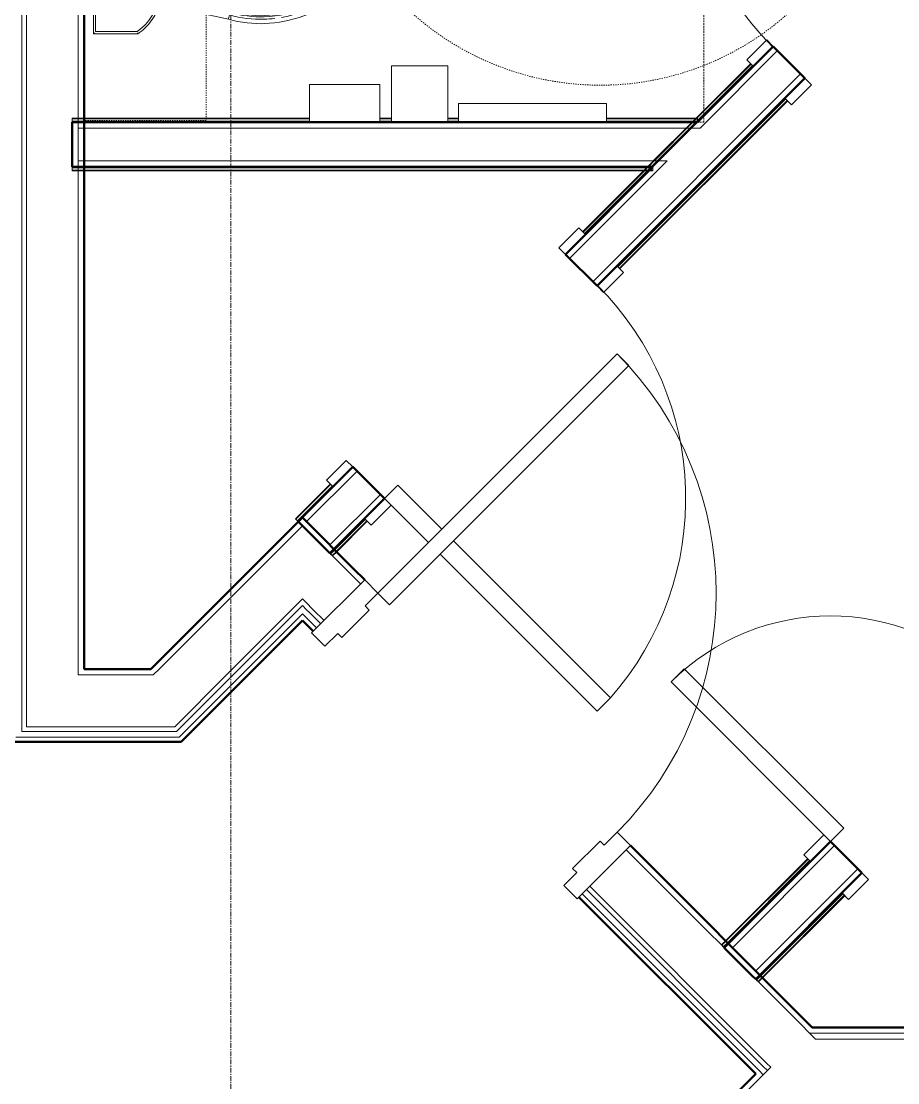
# Model space of a CAD drawing. Header units: inches. Extents: x -4218 to -1830, y 9756 to 12426.
# Drawn here: x -2522.6 to -2429.3, y 11681.3 to 11794.3 of the extents above; entities that cross this region are included whole.
import ezdxf

# ---------------------------------------------------------------- set-up
doc = ezdxf.new("R2010")
doc.units = ezdxf.units.IN
doc.header["$MEASUREMENT"] = 0
for name, pattern in [('Dash', [0.25, 0.125, -0.125]), ('Grid Line 1_2_', [0.875, 0.5, -0.125, 0.125, -0.125]), ('Hidden', [0.28125, 0.1875, -0.09375])]:
    doc.linetypes.add(name, pattern=pattern)
for name, color, linetype, lineweight in [('0-1', 7, 'Continuous', 5), ('0-2', 252, 'Continuous', 9), ('0-3', 7, 'Continuous', 9), ('A-DOOR-1', 7, 'Continuous', 9), ('A-DOOR-2', 50, 'Continuous', 20), ('A-DOOR-FRAM-1', 50, 'Continuous', 20), ('A-GENM-HDLN-1', 7, 'Dash', 9), ('A-WALL-1', 250, 'Continuous', 50), ('A-WALL-2', 10, 'Continuous', 13), ('A-WALL-3', 253, 'Continuous', 9), ('A-WALL-4', 254, 'Continuous', 9), ('A-WALL-5', 252, 'Continuous', 9), ('A-WALL-6', 7, 'Continuous', 9), ('I-WALL-1', 250, 'Continuous', 50), ('I-WALL-2', 254, 'Continuous', 9), ('I-WALL-3', 253, 'Continuous', 9), ('I-WALL-4', 252, 'Continuous', 9), ('P-SANR-FIXT-1', 7, 'Continuous', 9), ('P-SANR-FIXT-4', 7, 'Hidden', 9), ('Q-CASE-3', 7, 'Continuous', 9), ('Q-CASE-6', 7, 'Dash', 9), ('Q-SPCQ-1', 7, 'Continuous', 9), ('Q-SPCQ-3', 252, 'Continuous', 9), ('S-GRID-1', 1, 'Grid Line 1_2_', 9)]:
    doc.layers.add(name, color=color, linetype=linetype, lineweight=lineweight)

# ---------------------------------------------------------------- blocks, each defined once
blk = doc.blocks.new('ADA Clearances - 5ft Circle-3054096-BACKGROUND - 1ST FLOOR')
at = {"layer": 'A-GENM-HDLN-1'}
for start, end in [(32.4245, 0), (0, 22.11)]:
    blk.add_arc((0, 0), 30, start, end, dxfattribs=at)
blk = doc.blocks.new('Basic Wall _ INT - W4BØF - _5_8 GYP - 2X4 WOOD_BATT_ - 5_8 GYP_ - ___-2690288-BACKGROUND - 1ST FLOOR')
at = {"layer": 'A-WALL-3'}
for p, q in [((-2517.2, 11783.99), (-2517.2, 11783.92)), ((-2517.2, 11783.92), (-2517.2, 11783.78)), ((-2515.95, 11783.92), (-2517.2, 11783.92)), ((-2517.2, 11783.78), (-2517.2, 11783.71)), ((-2450.62, 11783.92), (-2450.85, 11783.92)), ((-2450.62, 11783.92), (-2450.62, 11783.99)), ((-2450.62, 11783.8), (-2450.62, 11783.86)), ((-2517.2, 11783.6), (-2517.2, 11783.57)), ((-2517.2, 11783.57), (-2515.95, 11783.57)), ((-2491.95, 11783.57), (-2484.45, 11783.57)), ((-2483.2, 11783.57), (-2477.2, 11783.57)), ((-2476.07, 11783.57), (-2460.32, 11783.57)), ((-2450.62, 11783.57), (-2450.62, 11783.6))]:
    blk.add_line(p, q, dxfattribs=at)
at = {"layer": 'A-WALL-5'}
for p, q in [((-2517.2, 11783.72), (-2517.2, 11783.99)), ((-2515.95, 11783.99), (-2517.2, 11783.99)), ((-2517.2, 11783.7), (-2517.2, 11783.72)), ((-2515.95, 11783.7), (-2517.2, 11783.7)), ((-2517.2, 11783.62), (-2517.2, 11783.7)), ((-2517.2, 11783.57), (-2517.2, 11783.62)), ((-2491.95, 11783.92), (-2515.95, 11783.92)), ((-2483.2, 11783.92), (-2484.45, 11783.92)), ((-2476.07, 11783.92), (-2477.2, 11783.92)), ((-2450.85, 11783.92), (-2460.32, 11783.92)), ((-2450.62, 11783.99), (-2450.79, 11783.99)), ((-2450.62, 11783.99), (-2450.62, 11783.9)), ((-2450.62, 11783.86), (-2450.62, 11783.8)), ((-2450.62, 11783.72), (-2450.62, 11783.7)), ((-2450.62, 11783.7), (-2450.62, 11783.69)), ((-2450.62, 11783.7), (-2450.62, 11783.7)), ((-2450.62, 11783.69), (-2450.62, 11783.66)), ((-2450.62, 11783.66), (-2450.62, 11783.64)), ((-2515.95, 11783.57), (-2491.95, 11783.57)), ((-2484.45, 11783.57), (-2483.2, 11783.57)), ((-2477.2, 11783.57), (-2476.07, 11783.57)), ((-2460.32, 11783.57), (-2450.62, 11783.57))]:
    blk.add_line(p, q, dxfattribs=at)
at = {"layer": 'A-WALL-6'}
for p, q in [((-2491.95, 11783.99), (-2515.95, 11783.99)), ((-2491.95, 11783.7), (-2515.95, 11783.7)), ((-2483.2, 11783.99), (-2484.45, 11783.99)), ((-2483.2, 11783.7), (-2484.45, 11783.7)), ((-2476.07, 11783.99), (-2477.2, 11783.99)), ((-2476.07, 11783.7), (-2477.2, 11783.7)), ((-2450.79, 11783.99), (-2460.32, 11783.99)), ((-2450.62, 11783.7), (-2460.32, 11783.7)), ((-2450.62, 11783.64), (-2450.62, 11783.62)), ((-2450.62, 11783.62), (-2450.62, 11783.57))]:
    blk.add_line(p, q, dxfattribs=at)
blk = doc.blocks.new('Basic Wall _ INT - W4BØF - _5_8 GYP - 2X4 WOOD_BATT_ - 5_8 GYP_ - ___-2690287-BACKGROUND - 1ST FLOOR')
at = {"layer": 'A-WALL-3'}
for p, q in [((-2517.2, 11778.82), (-2517.2, 11778.8)), ((-2517.2, 11778.82), (-2515.95, 11778.82)), ((-2517.2, 11778.68), (-2517.2, 11778.62)), ((-2517.2, 11778.62), (-2517.2, 11778.47)), ((-2517.2, 11778.47), (-2517.2, 11778.41)), ((-2515.95, 11778.47), (-2517.2, 11778.47)), ((-2456.01, 11778.47), (-2456.31, 11778.47)), ((-2455.93, 11778.47), (-2455.98, 11778.47)), ((-2455.72, 11778.47), (-2455.78, 11778.47)), ((-2455.37, 11778.47), (-2455.69, 11778.47)), ((-2455.37, 11778.8), (-2455.37, 11778.82)), ((-2455.37, 11778.62), (-2455.37, 11778.68)), ((-2455.37, 11778.47), (-2455.37, 11778.62)), ((-2455.37, 11778.41), (-2455.37, 11778.47))]:
    blk.add_line(p, q, dxfattribs=at)
at = {"layer": 'A-WALL-5'}
for p, q in [((-2517.2, 11778.78), (-2517.2, 11778.82)), ((-2517.2, 11778.7), (-2517.2, 11778.78)), ((-2517.2, 11778.7), (-2515.95, 11778.7)), ((-2517.2, 11778.41), (-2517.2, 11778.7)), ((-2515.95, 11778.41), (-2517.2, 11778.41)), ((-2515.95, 11778.82), (-2455.37, 11778.82)), ((-2456.31, 11778.47), (-2515.95, 11778.47)), ((-2456.07, 11778.41), (-2456.37, 11778.41)), ((-2455.99, 11778.41), (-2456.04, 11778.41)), ((-2455.78, 11778.41), (-2455.85, 11778.41)), ((-2455.37, 11778.41), (-2455.75, 11778.41)), ((-2455.48, 11778.7), (-2455.37, 11778.7)), ((-2455.37, 11778.82), (-2455.37, 11778.78)), ((-2455.37, 11778.78), (-2455.37, 11778.76)), ((-2455.37, 11778.76), (-2455.37, 11778.7)), ((-2455.37, 11778.7), (-2455.37, 11778.41))]:
    blk.add_line(p, q, dxfattribs=at)
at = {"layer": 'A-WALL-6'}
for p, q in [((-2515.95, 11778.7), (-2455.5, 11778.7)), ((-2456.37, 11778.41), (-2515.95, 11778.41))]:
    blk.add_line(p, q, dxfattribs=at)
blk = doc.blocks.new('Basic Wall _ INT - W4BØF - _5_8 GYP - 2X4 WOOD_BATT_ - 5_8 GYP_ - ___-2690291-BACKGROUND - 1ST FLOOR')
at = {"layer": 'A-WALL-3'}
for p, q in [((-2444.69, 11789.51), (-2442.56, 11791.63)), ((-2450.92, 11783.78), (-2450.97, 11783.72)), ((-2450.82, 11783.87), (-2450.91, 11783.78)), ((-2450.7, 11783.99), (-2450.82, 11783.87)), ((-2451.12, 11783.57), (-2455.22, 11779.47)), ((-2454.75, 11779.45), (-2450.62, 11783.57)), ((-2455.24, 11779.45), (-2455.86, 11778.83)), ((-2455.37, 11778.82), (-2454.77, 11779.42)), ((-2456.16, 11778.53), (-2456.28, 11778.41)), ((-2456.07, 11778.62), (-2456.16, 11778.53)), ((-2456.01, 11778.68), (-2456.07, 11778.62)), ((-2464.69, 11769.51), (-2462.57, 11771.63)), ((-2489.44, 11744.76), (-2487.32, 11746.88)), ((-2493.14, 11741.06), (-2492.69, 11741.5))]:
    blk.add_line(p, q, dxfattribs=at)
at = {"layer": 'A-WALL-5'}
for p, q in [((-2444.93, 11789.76), (-2450.7, 11783.99)), ((-2450.62, 11783.57), (-2444.69, 11789.51)), ((-2451, 11783.78), (-2451.06, 11783.72)), ((-2450.91, 11783.87), (-2451, 11783.78)), ((-2450.79, 11783.99), (-2450.91, 11783.87)), ((-2451.21, 11783.57), (-2455.3, 11779.48)), ((-2450.8, 11783.57), (-2454.91, 11779.46)), ((-2455.33, 11779.45), (-2455.95, 11778.83)), ((-2454.92, 11779.45), (-2455.55, 11778.83)), ((-2456.28, 11778.41), (-2462.82, 11771.88)), ((-2462.57, 11771.63), (-2455.37, 11778.82)), ((-2456.25, 11778.53), (-2456.37, 11778.41)), ((-2456.16, 11778.62), (-2456.25, 11778.53)), ((-2456.1, 11778.68), (-2456.16, 11778.62)), ((-2489.69, 11745.01), (-2493.38, 11741.31)), ((-2492.69, 11741.5), (-2489.44, 11744.76)), ((-2493.43, 11741.35), (-2493.38, 11741.31)), ((-2493.34, 11741.26), (-2493.28, 11741.2)), ((-2493.15, 11741.08), (-2493.14, 11741.06))]:
    blk.add_line(p, q, dxfattribs=at)
at = {"layer": 'A-WALL-6'}
for p, q in [((-2444.77, 11789.6), (-2450.8, 11783.57)), ((-2444.98, 11789.8), (-2450.79, 11783.99)), ((-2456.37, 11778.41), (-2462.86, 11771.92)), ((-2455.55, 11778.83), (-2462.66, 11771.72)), ((-2489.73, 11745.05), (-2493.43, 11741.35)), ((-2489.53, 11744.85), (-2493.22, 11741.15)), ((-2493.22, 11741.15), (-2493.43, 11741.35)), ((-2493.17, 11741.09), (-2493.22, 11741.15)), ((-2493.14, 11741.06), (-2493.17, 11741.09))]:
    blk.add_line(p, q, dxfattribs=at)
blk = doc.blocks.new('Basic Wall _ INT - W4BØF - _5_8 GYP - 2X4 WOOD_BATT_ - 5_8 GYP_ - ___-2690292-BACKGROUND - 1ST FLOOR')
at = {"layer": 'A-WALL-3'}
for p, q in [((-2441.33, 11786.15), (-2439.21, 11788.27)), ((-2461.33, 11766.15), (-2459.21, 11768.27)), ((-2486.08, 11741.4), (-2483.96, 11743.52)), ((-2489.78, 11737.7), (-2489.76, 11737.68)), ((-2489.77, 11737.7), (-2489.33, 11738.14)), ((-2489.63, 11737.55), (-2489.57, 11737.49)), ((-2489.08, 11737.9), (-2489.53, 11737.45)), ((-2489.53, 11737.45), (-2489.48, 11737.41))]:
    blk.add_line(p, q, dxfattribs=at)
at = {"layer": 'A-WALL-5'}
for p, q in [((-2459.21, 11768.27), (-2441.33, 11786.15)), ((-2441.08, 11785.9), (-2458.96, 11768.02)), ((-2489.33, 11738.14), (-2486.08, 11741.4)), ((-2485.83, 11741.15), (-2489.07, 11737.91)), ((-2489.75, 11737.67), (-2489.78, 11737.7)), ((-2489.7, 11737.62), (-2489.75, 11737.67)), ((-2489.69, 11737.61), (-2489.7, 11737.62)), ((-2489.69, 11737.61), (-2489.24, 11738.06)), ((-2489.48, 11737.41), (-2489.69, 11737.61)), ((-2489.69, 11737.61), (-2489.69, 11737.61)), ((-2489.04, 11737.85), (-2489.48, 11737.41))]:
    blk.add_line(p, q, dxfattribs=at)
at = {"layer": 'A-WALL-6'}
for p, q in [((-2459.12, 11768.18), (-2441.24, 11786.06)), ((-2441.03, 11785.86), (-2458.92, 11767.98)), ((-2489.24, 11738.06), (-2485.99, 11741.31)), ((-2485.79, 11741.11), (-2489.04, 11737.85))]:
    blk.add_line(p, q, dxfattribs=at)
blk = doc.blocks.new('SWING - SINGLE - FLUSH - 2-10 x 6-8 - PRIVACY-3199407-BACKGROUND - 1ST FLOOR')
at = {"layer": 'A-DOOR-1'}
blk.add_arc((17, 2.37), 34.07, 93.3657, 180, dxfattribs=at)
at = {"layer": 'A-DOOR-2'}
for p, q in [((15, 2.37), (15, 36.38)), ((17, 36.38), (15, 36.38)), ((17, 2.37), (17, 36.38)), ((17, 2.37), (15, 2.37))]:
    blk.add_line(p, q, dxfattribs=at)
at = {"layer": 'A-DOOR-FRAM-1'}
for p, q in [((-17, 3.37), (-20, 3.37)), ((-20, 3.37), (-20, 2.37)), ((-20, 2.37), (-17, 2.37)), ((-17, 2.37), (-17, 3.37)), ((20, 3.37), (17, 3.37)), ((17, 3.37), (17, 2.37)), ((17, 2.37), (20, 2.37)), ((20, 2.37), (20, 3.37)), ((-17, -2.38), (-20, -2.38)), ((-20, -2.38), (-20, -3.38)), ((-20, -3.38), (-17, -3.38)), ((-17, -3.38), (-17, -2.38)), ((20, -2.38), (17, -2.38)), ((17, -2.38), (17, -3.38)), ((17, -3.38), (20, -3.38)), ((20, -3.38), (20, -2.38))]:
    blk.add_line(p, q, dxfattribs=at)
blk = doc.blocks.new('Plbg-Toilet Wall Mount FV-UH - _ALL_ADA-2269743-BACKGROUND - 1ST FLOOR')
at = {"layer": 'P-SANR-FIXT-1'}
for p, q in [((8.59, -1), (-8.59, -1)), ((-8.59, -1), (-8.59, -5.72)), ((8.59, -1), (-8.59, -1)), ((-8.59, -1), (-8.59, -5.72)), ((8.59, -5.72), (8.59, -1)), ((8.59, -5.72), (8.59, -1)), ((8.36, -1.24), (-8.36, -1.24)), ((-8.36, -1.24), (-8.36, -5.65)), ((-8.36, -1.24), (-8.36, -5.65)), ((8.36, -1.24), (-8.36, -1.24)), ((8.36, -5.65), (8.36, -1.24)), ((8.36, -5.65), (8.36, -1.24)), ((7.6, -6.98), (6.97, -7.32)), ((7.6, -6.98), (7.55, -6.88)), ((-5.48, -8.07), (-7.04, -15.38)), ((-6.58, -15.49), (-5.03, -8.23)), ((-6.33, -15.56), (-4.78, -8.3)), ((-4.68, -8.35), (-6.21, -15.58)), ((-4.68, -8.35), (-6.21, -15.58)), ((6.21, -15.58), (4.68, -8.35)), ((4.68, -8.35), (6.21, -15.58)), ((6.33, -15.56), (4.79, -8.31)), ((5.03, -8.22), (6.58, -15.49)), ((7.04, -15.38), (5.48, -8.07)), ((5.81, -7.93), (5.57, -8.06)), ((0, -19.06), (-0.31, -19.06)), ((0.31, -19.06), (0, -19.06))]:
    blk.add_line(p, q, dxfattribs=at)
at = {"layer": 'P-SANR-FIXT-1', "flags": 128}
for points in [[(-8.59, -5.72), (-8.45, -5.92), (-8.3, -6.11), (-8.15, -6.3), (-7.98, -6.48), (-7.81, -6.65), (-7.63, -6.82), (-7.45, -6.98), (-7.26, -7.13), (-7.06, -7.27), (-6.86, -7.41), (-6.65, -7.53), (-6.44, -7.65), (-6.23, -7.76), (-6.2, -7.78)], [(6.2, -7.78), (6.42, -7.67), (6.63, -7.55), (6.84, -7.42), (7.04, -7.29), (7.24, -7.15), (7.43, -7), (7.61, -6.84), (7.79, -6.67), (7.96, -6.5), (8.13, -6.32), (8.28, -6.14), (8.43, -5.95), (8.58, -5.75), (8.59, -5.72)], [(-6.2, -7.78), (-5.84, -7.94), (-5.48, -8.09), (-5.11, -8.22), (-4.74, -8.34), (-4.36, -8.44), (-3.98, -8.53), (-3.59, -8.6), (-3.21, -8.66), (-3.07, -8.67)], [(3.07, -8.67), (3.46, -8.62), (3.85, -8.55), (4.23, -8.47), (4.61, -8.37), (4.99, -8.26), (5.36, -8.13), (5.72, -7.99), (6.08, -7.83), (6.2, -7.78)], [(-3.07, -8.67), (-1.98, -8.77), (-0.89, -8.83), (0.2, -8.85), (1.3, -8.82), (2.39, -8.74), (3.07, -8.67)], [(-7.04, -15.38), (-7.16, -15.87), (-7.27, -16.37), (-7.36, -16.87), (-7.43, -17.38), (-7.47, -17.88), (-7.5, -18.39), (-7.51, -18.9), (-7.5, -19.22)], [(7.5, -19.22), (7.51, -18.71), (7.49, -18.2), (7.46, -17.69), (7.4, -17.19), (7.33, -16.68), (7.23, -16.18), (7.12, -15.69), (7.04, -15.38)], [(-7.5, -19.22), (-7.47, -19.75), (-7.42, -20.28), (-7.35, -20.81), (-7.26, -21.34), (-7.15, -21.86), (-7.01, -22.38), (-6.86, -22.89), (-6.69, -23.4), (-6.49, -23.9), (-6.46, -23.97)], [(6.46, -23.97), (6.66, -23.47), (6.84, -22.97), (6.99, -22.46), (7.13, -21.94), (7.25, -21.42), (7.34, -20.89), (7.41, -20.36), (7.47, -19.83), (7.5, -19.29), (7.5, -19.22)], [(-6.46, -23.97), (-6.34, -24.32), (-6.21, -24.68), (-6.07, -25.02), (-5.91, -25.36), (-5.74, -25.7), (-5.55, -26.02), (-5.35, -26.34), (-5.14, -26.65), (-4.92, -26.95), (-4.68, -27.25), (-4.44, -27.53), (-4.18, -27.8), (-3.91, -28.07), (-3.63, -28.32), (-3.39, -28.52)], [(3.39, -28.52), (3.68, -28.27), (3.96, -28.02), (4.22, -27.76), (4.48, -27.48), (4.73, -27.2), (4.96, -26.9), (5.18, -26.6), (5.39, -26.29), (5.58, -25.97), (5.77, -25.64), (5.94, -25.3), (6.09, -24.96), (6.24, -24.61), (6.37, -24.26), (6.46, -23.97)], [(-3.39, -28.52), (-3.22, -28.65), (-3.05, -28.77), (-2.87, -28.89), (-2.68, -29), (-2.49, -29.11), (-2.3, -29.2), (-2.1, -29.29), (-1.9, -29.37), (-1.7, -29.44), (-1.49, -29.51), (-1.29, -29.56), (-1.08, -29.61), (-0.86, -29.65), (-0.65, -29.68), (-0.44, -29.7), (-0.22, -29.71), (-0.01, -29.72), (0.21, -29.71), (0.43, -29.7), (0.64, -29.68), (0.85, -29.65), (1.07, -29.61), (1.28, -29.57), (1.48, -29.51), (1.69, -29.45), (1.89, -29.37), (2.09, -29.29), (2.29, -29.21), (2.48, -29.11), (2.67, -29.01), (2.86, -28.9), (3.04, -28.78), (3.22, -28.65), (3.39, -28.52), (3.39, -28.52)]]:
    blk.add_lwpolyline(points, dxfattribs=at)
at = {"layer": 'P-SANR-FIXT-1'}
for centre, radius, start, end in [((-3.58, -2.29), 6.08, 214.3684, 216.4297), ((-3.58, -2.29), 5.84, 215.076, 244.4469), ((-3.58, -2.29), 5.84, 215.076, 244.4469), ((3.58, -2.29), 5.84, 295.5531, 324.924), ((3.58, -2.29), 5.84, 295.5531, 324.924), ((3.58, -2.29), 6.08, 323.1559, 325.6316), ((-3.58, -2.29), 6.08, 242.0027, 244.4469), ((-1.97, 1.06), 9.79, 244.4469, 246.488), ((-1.97, 1.06), 9.56, 244.4469, 263.5531), ((-1.97, 1.06), 9.56, 244.4469, 263.5531), ((1.97, 1.06), 9.56, 276.4469, 295.5531), ((1.97, 1.06), 9.56, 276.4469, 295.5531), ((1.97, 1.06), 9.79, 293.512, 295.5531), ((3.58, -2.29), 6.08, 295.5531, 297.9973), ((3.58, -2.29), 6.08, 309.2075, 311.7753), ((-1.97, 1.06), 9.79, 252.607, 256.4889), ((-1.97, 1.06), 9.79, 261.512, 263.5531), ((0, 18.53), 27.38, 263.5531, 264.6307), ((0, 18.53), 27.14, 263.5531, 276.4469), ((0, 18.53), 27.14, 263.5531, 276.4469), ((0, 18.53), 27.38, 269.5962, 270.4165), ((0, 18.53), 27.38, 275.6302, 276.4469), ((1.97, 1.06), 9.79, 276.4469, 278.488), ((1.97, 1.06), 9.79, 284.607, 288.4889), ((-2.68, -10.95), 0.25, 90, 180), ((-2.68, -10.95), 0.25, 180, 270), ((-2.68, -10.95), 0.25, 0, 90), ((-2.68, -10.95), 0.25, 270, 0), ((2.68, -10.95), 0.25, 90, 180), ((2.68, -10.95), 0.25, 180, 270), ((2.68, -10.95), 0.25, 0, 90), ((2.68, -10.95), 0.25, 270, 360), ((-1.05, -14.85), 0.422, 90, 180), ((0, -19.08), 4.77, 77.2614, 102.7386), ((1.05, -14.85), 0.422, 0, 90), ((5.21, -18.81), 12.25, 164.3129, 181.8562), ((5.21, -18.81), 11.99, 164.2737, 181.8562), ((5.21, -18.81), 11.87, 164.2552, 181.8562), ((5.21, -18.81), 11.87, 164.2552, 181.8562), ((8.31, -13.82), 9.84, 186, 198), ((-8.31, -13.82), 9.84, 342, 354), ((-5.21, -18.81), 11.87, 358.1438, 15.7448), ((-5.21, -18.81), 11.87, 358.1438, 15.7448), ((-5.21, -18.81), 11.99, 358.1438, 15.7263), ((-5.21, -18.81), 12.25, 358.1438, 15.6871), ((-6.37, -18.59), 5.59, 0, 18), ((6.37, -18.59), 5.59, 162, 180), ((5.86, -18.78), 12.9, 181.8562, 186.7975), ((5.86, -18.78), 12.64, 181.8562, 202.9795), ((5.86, -18.78), 12.52, 181.8562, 203.0089), ((5.86, -18.78), 12.52, 181.8562, 203.0089), ((-0.31, -18.59), 0.466, 180, 270), ((0.31, -18.59), 0.466, 270, 360), ((-5.86, -18.78), 12.52, 336.9911, 358.1438), ((-5.86, -18.78), 12.52, 336.9911, 358.1438), ((-5.86, -18.78), 12.64, 337.0205, 358.1438), ((-5.86, -18.78), 12.9, 355.2339, 358.1438), ((5.86, -18.78), 12.9, 190.0137, 202.9179), ((-5.86, -18.78), 12.9, 347.6129, 350.1098), ((2.52, -21.22), 8.66, 196.7656, 230.983), ((2.52, -21.22), 8.54, 196.7225, 230.983), ((2.52, -21.22), 8.54, 196.7225, 230.983), ((-2.52, -21.22), 8.54, 309.017, 343.2775), ((-2.52, -21.22), 8.54, 309.017, 343.2775), ((-2.52, -21.22), 8.66, 309.017, 343.2344), ((-5.86, -18.78), 12.9, 337.0821, 341.7614), ((2.52, -21.22), 8.91, 204.1079, 214.1446), ((-2.52, -21.22), 8.91, 325.8554, 331.7689), ((-2.52, -21.22), 8.91, 331.9324, 335.8921), ((2.52, -21.22), 8.91, 219.607, 223.6406), ((-2.52, -21.22), 8.91, 316.3594, 320.393), ((0, -24.33), 4.92, 230.983, 239.1697), ((0, -24.33), 4.66, 230.983, 309.017), ((0.02, -24.31), 4.57, 230.983, 269.8068), ((0, -24.33), 4.54, 230.983, 309.017), ((-0.02, -24.31), 4.57, 270.1932, 309.017), ((0, -24.33), 4.92, 300.8303, 309.017), ((0, -24.33), 4.92, 254.3932, 285.6068)]:
    blk.add_arc(centre, radius, start, end, dxfattribs=at)
for points, knots in [([(-8.59, -1), (-8.59, -1), (-8.59, -1), (-8.58, -1.01), (-8.58, -1.02), (-8.57, -1.02), (-8.56, -1.03), (-8.56, -1.04), (-8.55, -1.05), (-8.54, -1.06), (-8.53, -1.07), (-8.52, -1.08), (-8.5, -1.09), (-8.48, -1.11), (-8.47, -1.12)], [0, 0, 0, 0, 0.166667, 0.25, 0.333333, 0.416667, 0.458333, 0.5, 0.583333, 0.666667, 0.708333, 0.75, 0.833333, 1, 1, 1, 1]), ([(8.47, -1.12), (8.48, -1.11), (8.5, -1.09), (8.52, -1.07), (8.53, -1.06), (8.54, -1.05), (8.55, -1.05), (8.56, -1.04), (8.56, -1.03), (8.57, -1.02), (8.58, -1.02), (8.58, -1.01), (8.59, -1), (8.59, -1), (8.59, -1)], [-1, -1, -1, -1, -0.833333, -0.75, -0.666667, -0.625, -0.583333, -0.5, -0.458333, -0.416667, -0.333333, -0.25, -0.166667, 0, 0, 0, 0]), ([(-8.59, -5.72), (-8.59, -5.72), (-8.59, -5.72), (-8.57, -5.72), (-8.55, -5.71), (-8.53, -5.71), (-8.52, -5.7), (-8.5, -5.7), (-8.49, -5.69), (-8.47, -5.69)], [0, 0, 0, 0, 0.285714, 0.428571, 0.571429, 0.678571, 0.732143, 0.785714, 1, 1, 1, 1]), ([(8.59, -5.72), (8.59, -5.72), (8.59, -5.72), (8.57, -5.72), (8.55, -5.71), (8.52, -5.7), (8.5, -5.7), (8.48, -5.69), (8.47, -5.69)], [-1, -1, -1, -1, -0.857143, -0.571429, -0.428571, -0.285714, -0.142857, 0, 0, 0, 0]), ([(-1.83, -14.09), (-1.83, -14.09), (-1.53, -13.85), (-0.91, -13.51), (-0.3, -13.4), (0, -13.4)], [2.6572613, 2.6572613, 2.6572613, 2.6572613, 2.6582707, 2.8999317, 3.1415927, 3.1415927, 3.1415927, 3.1415927]), ([(0, -13.4), (0.3, -13.4), (0.91, -13.51), (1.65, -13.92), (2.07, -14.28), (2.19, -14.4)], [3.1415927, 3.1415927, 3.1415927, 3.1415927, 3.3832536, 3.6249146, 3.7232935, 3.7232935, 3.7232935, 3.7232935]), ([(0, -26.96), (-0.3, -26.96), (-0.91, -26.85), (-1.83, -26.34), (-2.71, -25.45), (-3.45, -24.22), (-3.98, -22.72), (-4.26, -21.05), (-4.26, -19.32), (-3.98, -17.64), (-3.45, -16.14), (-2.83, -15.12), (-2.42, -14.63), (-2.28, -14.49)], [0, 0, 0, 0, 0.241661, 0.483322, 0.724983, 0.966644, 1.208305, 1.449966, 1.691627, 1.933288, 2.174949, 2.41661, 2.534868, 2.534868, 2.534868, 2.534868]), ([(-2.24, -14.46), (-2.4, -14.61), (-2.83, -15.1), (-3.26, -15.82), (-3.51, -16.39), (-3.55, -16.5)], [-2.5439017, -2.5439017, -2.5439017, -2.5439017, -2.4166097, -2.1749488, -2.1212008, -2.1212008, -2.1212008, -2.1212008]), ([(2.28, -14.49), (2.42, -14.63), (2.83, -15.12), (3.45, -16.14), (3.98, -17.64), (4.26, -19.32), (4.26, -21.05), (3.98, -22.72), (3.45, -24.22), (2.71, -25.45), (1.83, -26.34), (0.91, -26.85), (0.3, -26.96), (0, -26.96)], [3.748317, 3.748317, 3.748317, 3.748317, 3.866576, 4.108237, 4.349898, 4.591558, 4.833219, 5.07488, 5.316541, 5.558202, 5.799863, 6.041524, 6.283185, 6.283185, 6.283185, 6.283185]), ([(3.55, -16.5), (3.51, -16.39), (3.26, -15.82), (2.83, -15.1), (2.4, -14.62), (2.24, -14.47)], [-4.1619845, -4.1619845, -4.1619845, -4.1619845, -4.1082365, -3.8665756, -3.7392836, -3.7392836, -3.7392836, -3.7392836]), ([(-6.58, -15.49), (-6.57, -15.5), (-6.54, -15.5), (-6.49, -15.52), (-6.44, -15.53), (-6.39, -15.54), (-6.35, -15.55), (-6.33, -15.56)], [0, 0, 0, 0, 0.333333, 0.5, 0.666667, 0.833333, 1, 1, 1, 1]), ([(6.58, -15.49), (6.57, -15.5), (6.54, -15.5), (6.49, -15.52), (6.44, -15.53), (6.39, -15.54), (6.35, -15.55), (6.33, -15.56)], [-1, -1, -1, -1, -0.666667, -0.5, -0.333333, -0.166667, 0, 0, 0, 0]), ([(-3.71, -16.92), (-3.8, -17.16), (-3.91, -17.53), (-4, -17.92), (-4.03, -18.05)], [-2.0511799, -2.0511799, -2.0511799, -2.0511799, -1.9332878, -1.8767298, -1.8767298, -1.8767298, -1.8767298]), ([(4.03, -18.05), (4, -17.92), (3.91, -17.53), (3.8, -17.16), (3.71, -16.92)], [-4.4064555, -4.4064555, -4.4064555, -4.4064555, -4.3498975, -4.2320054, -4.2320054, -4.2320054, -4.2320054]), ([(-4.12, -18.53), (-4.16, -18.79), (-4.26, -19.62), (-4.26, -20.74), (-4.16, -21.57), (-4.12, -21.84)], [-1.8063853, -1.8063853, -1.8063853, -1.8063853, -1.6916268, -1.4499658, -1.3352074, -1.3352074, -1.3352074, -1.3352074]), ([(4.12, -21.84), (4.16, -21.57), (4.26, -20.74), (4.26, -19.62), (4.16, -18.79), (4.12, -18.53)], [-4.9479779, -4.9479779, -4.9479779, -4.9479779, -4.8332195, -4.5915585, -4.4768, -4.4768, -4.4768, -4.4768]), ([(-4.03, -22.32), (-4, -22.44), (-3.91, -22.83), (-3.8, -23.2), (-3.71, -23.44)], [-1.2648629, -1.2648629, -1.2648629, -1.2648629, -1.2083049, -1.0904127, -1.0904127, -1.0904127, -1.0904127]), ([(3.71, -23.44), (3.8, -23.2), (3.91, -22.83), (4, -22.44), (4.03, -22.32)], [-5.1927726, -5.1927726, -5.1927726, -5.1927726, -5.0748804, -5.0183224, -5.0183224, -5.0183224, -5.0183224]), ([(-6.01, -23.81), (-6.01, -23.8), (-5.98, -23.79), (-5.9, -23.77), (-5.83, -23.74), (-5.79, -23.73), (-5.77, -23.72)], [-1, -1, -1, -1, -0.666667, -0.333333, -0.166667, 0, 0, 0, 0]), ([(6.01, -23.81), (6.01, -23.8), (5.98, -23.79), (5.9, -23.77), (5.83, -23.74), (5.79, -23.73), (5.77, -23.72)], [-1, -1, -1, -1, -0.666667, -0.333333, -0.166667, 0, 0, 0, 0]), ([(-3.55, -23.87), (-3.51, -23.97), (-3.26, -24.54), (-2.78, -25.35), (-2.28, -25.87), (-2.07, -26.07)], [-1.0203919, -1.0203919, -1.0203919, -1.0203919, -0.9666439, -0.7249829, -0.5489933, -0.5489933, -0.5489933, -0.5489933]), ([(2.88, -25.12), (3.08, -24.84), (3.31, -24.42), (3.51, -23.97), (3.55, -23.87)], [-5.4977871, -5.4977871, -5.4977871, -5.4977871, -5.3165414, -5.2627935, -5.2627935, -5.2627935, -5.2627935]), ([(2.07, -26.07), (2.28, -25.88), (2.56, -25.58), (2.82, -25.22), (2.88, -25.12)], [-5.734192, -5.734192, -5.734192, -5.734192, -5.5582024, -5.4979991, -5.4979991, -5.4979991, -5.4979991])]:
    blk.add_open_spline(points, degree=3, knots=knots, dxfattribs=at)
for points in [[(-2.51, -10.75), (-2.65, -10.83), (-2.79, -10.9), (-2.92, -10.99)], [(-2.91, -10.83), (-2.82, -10.78), (-2.73, -10.72), (-2.63, -10.67)], [(2.92, -10.99), (2.79, -10.9), (2.65, -10.82), (2.51, -10.74)], [(2.89, -10.82), (2.8, -10.77), (2.72, -10.72), (2.63, -10.67)], [(0, -13.4), (-0.29, -13.4), (-0.59, -13.45), (-0.89, -13.56)], [(0.89, -13.56), (0.59, -13.45), (0.29, -13.4), (0, -13.4)], [(-1.15, -13.67), (-1.37, -13.77), (-1.59, -13.9), (-1.81, -14.07)], [(1.81, -14.07), (1.59, -13.9), (1.37, -13.75), (1.15, -13.65)], [(2.2, -14.41), (2.15, -14.37), (2.11, -14.33), (2.07, -14.29)], [(-7.04, -15.38), (-7.04, -15.38), (-7.04, -15.38), (-7.03, -15.38)], [(-7.03, -15.38), (-6.99, -15.39), (-6.87, -15.42), (-6.68, -15.47), (-6.58, -15.49)], [(7.03, -15.38), (6.99, -15.39), (6.87, -15.42), (6.68, -15.47), (6.58, -15.49)], [(7.04, -15.38), (7.04, -15.38), (7.04, -15.38), (7.03, -15.38)], [(-6.46, -23.97), (-6.42, -23.95), (-6.3, -23.91), (-6.12, -23.84), (-6.01, -23.81)], [(-6.46, -23.97), (-6.46, -23.97), (-6.46, -23.97), (-6.46, -23.97)], [(6.46, -23.97), (6.42, -23.95), (6.3, -23.91), (6.12, -23.84), (6.01, -23.81)], [(6.46, -23.97), (6.46, -23.97), (6.46, -23.97), (6.46, -23.97)], [(-1.81, -26.29), (-1.59, -26.46), (-1.37, -26.61), (-1.15, -26.71)], [(-0.89, -26.8), (-0.59, -26.91), (-0.29, -26.96), (0, -26.96)], [(0, -26.96), (0.29, -26.96), (0.59, -26.91), (0.89, -26.8)], [(1.15, -26.7), (1.37, -26.59), (1.59, -26.46), (1.81, -26.29)]]:
    blk.add_open_spline(points, degree=3, dxfattribs=at)
at = {"layer": 'P-SANR-FIXT-4'}
for p, q in [((-0.02, 0), (-18, 0)), ((-18, 0), (-18, -66)), ((21.17, 0), (-0.02, 0)), ((42, -66), (42, -1)), ((-18, -66), (42, -66))]:
    blk.add_line(p, q, dxfattribs=at)
blk = doc.blocks.new('Seqm-Toilet Paper Disp-UH-3D - Seqm-Toilet Paper Disp-UH-3D-2269744-BACKGROUND - 1ST FLOOR')
at = {"layer": 'Q-SPCQ-1'}
for p, q in [((3, 6), (-3, 6)), ((-3, 6), (-3, 0)), ((3, 0), (3, 6))]:
    blk.add_line(p, q, dxfattribs=at)
at = {"layer": 'Q-SPCQ-3'}
blk.add_line((-3, 0), (3, 0), dxfattribs=at)
blk = doc.blocks.new('Seqm-Sanitary Napkin Disp-UH-3D - Seqm-Sanitary Napkin Disp-UH-3D-2269745-BACKGROUND - 1ST FLOOR')
at = {"layer": 'Q-SPCQ-1'}
for p, q in [((3.75, 4), (-3.75, 4)), ((-3.75, 4), (-3.75, 0)), ((3.75, 0), (3.75, 4))]:
    blk.add_line(p, q, dxfattribs=at)
at = {"layer": 'Q-SPCQ-3'}
blk.add_line((-3.75, 0), (3.75, 0), dxfattribs=at)
blk = doc.blocks.new('Seqm-Seat Cover Disp-UH-3D - Seqm-Seat Cover Disp-UH-3D-2269746-BACKGROUND - 1ST FLOOR')
at = {"layer": 'Q-SPCQ-1'}
for p, q in [((7.875, 2), (-7.875, 2)), ((-7.875, 2), (-7.875, 0)), ((7.875, 0), (7.875, 2))]:
    blk.add_line(p, q, dxfattribs=at)
at = {"layer": 'Q-SPCQ-3'}
blk.add_line((-7.875, 0), (7.875, 0), dxfattribs=at)
blk = doc.blocks.new('SWING - SINGLE - FLUSH - 2-8 x 6-8 - PASSAGE-V15-BACKGROUND - 1ST FLOOR')
at = {"layer": 'A-DOOR-1'}
blk.add_arc((16, 2.37), 32.07, 93.5759, 180, dxfattribs=at)
at = {"layer": 'A-DOOR-2'}
for p, q in [((14, 10.75), (14, 34.38)), ((16, 34.38), (14, 34.38)), ((16, 10.75), (16, 34.38)), ((14, 2.37), (14, 9)), ((16, 2.37), (16, 9)), ((16, 2.37), (14, 2.37))]:
    blk.add_line(p, q, dxfattribs=at)
at = {"layer": 'A-DOOR-FRAM-1'}
for p, q in [((-16, 3.37), (-19, 3.37)), ((-19, 3.37), (-19, 2.37)), ((-19, 2.37), (-16, 2.37)), ((-16, 2.37), (-16, 3.37)), ((19, 3.37), (16, 3.37)), ((16, 3.37), (16, 2.37)), ((16, 2.37), (19, 2.37)), ((19, 2.37), (19, 3.37)), ((-16, -2.38), (-19, -2.38)), ((-19, -2.38), (-19, -3.38)), ((-19, -3.38), (-16, -3.38)), ((-16, -3.38), (-16, -2.38)), ((19, -2.38), (16, -2.38)), ((16, -2.38), (16, -3.38)), ((16, -3.38), (19, -3.38)), ((19, -3.38), (19, -2.38))]:
    blk.add_line(p, q, dxfattribs=at)
blk = doc.blocks.new('Basic Wall _ INT - W4BØF - _5_8 GYP - 2X4 WOOD_BATT_ - 5_8 GYP_ - ___-2690296-BACKGROUND - 1ST FLOOR')
at = {"layer": 'A-WALL-3'}
for p, q in [((-2389.24, 11747.46), (-2389.19, 11747.42)), ((-2389.24, 11747.05), (-2389.32, 11746.97)), ((-2389.18, 11747.12), (-2389.24, 11747.05)), ((-2389.19, 11747.42), (-2388.99, 11747.22)), ((-2399.18, 11737.61), (-2397.06, 11739.73)), ((-2435.24, 11701.55), (-2433.12, 11703.67)), ((-2444.43, 11692.36), (-2443.99, 11692.8)), ((-2444.4, 11692.33), (-2444.43, 11692.36)), ((-2444.34, 11692.27), (-2444.4, 11692.33)), ((-2444.14, 11692.07), (-2444.34, 11692.27)), ((-2443.74, 11692.55), (-2444.18, 11692.11))]:
    blk.add_line(p, q, dxfattribs=at)
at = {"layer": 'A-WALL-4'}
for p, q in [((-2389.26, 11747.49), (-2389.28, 11747.51)), ((-2389.08, 11747.3), (-2389.14, 11747.36)), ((-2388.99, 11747.22), (-2389.03, 11747.26)), ((-2444.43, 11692.36), (-2444.41, 11692.34)), ((-2444.29, 11692.21), (-2444.23, 11692.15)), ((-2444.18, 11692.11), (-2444.14, 11692.07))]:
    blk.add_line(p, q, dxfattribs=at)
at = {"layer": 'A-WALL-5'}
for p, q in [((-2397.06, 11739.73), (-2389.28, 11747.51)), ((-2389.28, 11747.51), (-2389.25, 11747.48)), ((-2389.25, 11747.48), (-2389.24, 11747.46)), ((-2389.32, 11746.97), (-2396.81, 11739.48)), ((-2389.2, 11747.01), (-2389.28, 11746.92)), ((-2389.13, 11747.07), (-2389.2, 11747.01)), ((-2443.99, 11692.8), (-2435.24, 11701.55)), ((-2435, 11701.3), (-2443.74, 11692.55)), ((-2444.34, 11692.27), (-2443.9, 11692.71)), ((-2443.7, 11692.51), (-2444.14, 11692.07))]:
    blk.add_line(p, q, dxfattribs=at)
at = {"layer": 'A-WALL-6'}
for p, q in [((-2396.97, 11739.64), (-2389.19, 11747.42)), ((-2389.28, 11746.92), (-2396.77, 11739.44)), ((-2443.9, 11692.71), (-2435.16, 11701.46)), ((-2434.95, 11701.25), (-2443.7, 11692.51))]:
    blk.add_line(p, q, dxfattribs=at)
blk = doc.blocks.new('Basic Wall _ INT - W4BØF - _5_8 GYP - 2X4 WOOD_BATT_ - 5_8 GYP_ - ___-2690295-BACKGROUND - 1ST FLOOR')
at = {"layer": 'A-WALL-3'}
for p, q in [((-2392.93, 11751.16), (-2392.73, 11750.96)), ((-2392.73, 11750.96), (-2392.69, 11750.91)), ((-2402.54, 11740.97), (-2400.42, 11743.09)), ((-2438.6, 11704.91), (-2436.48, 11707.03)), ((-2447.88, 11695.81), (-2448.08, 11696.01)), ((-2447.6, 11696.41), (-2448.04, 11695.97)), ((-2447.82, 11695.75), (-2447.88, 11695.81)), ((-2447.79, 11695.72), (-2447.82, 11695.75)), ((-2447.79, 11695.72), (-2447.35, 11696.16))]:
    blk.add_line(p, q, dxfattribs=at)
at = {"layer": 'A-WALL-4'}
for p, q in [((-2392.89, 11751.12), (-2392.93, 11751.16)), ((-2392.79, 11751.01), (-2392.85, 11751.07)), ((-2392.64, 11750.87), (-2392.66, 11750.88)), ((-2448.08, 11696.01), (-2448.04, 11695.97)), ((-2448, 11695.92), (-2447.94, 11695.86)), ((-2447.81, 11695.73), (-2447.79, 11695.72))]:
    blk.add_line(p, q, dxfattribs=at)
at = {"layer": 'A-WALL-5'}
for p, q in [((-2400.42, 11743.09), (-2392.64, 11750.87)), ((-2392.92, 11751.09), (-2392.99, 11751.01)), ((-2392.69, 11750.91), (-2392.67, 11750.9)), ((-2392.67, 11750.9), (-2392.64, 11750.87)), ((-2393.18, 11750.82), (-2400.67, 11743.34)), ((-2438.85, 11705.15), (-2447.6, 11696.41)), ((-2447.35, 11696.16), (-2438.6, 11704.91)), ((-2447.64, 11696.45), (-2448.08, 11696.01)), ((-2447.44, 11696.25), (-2447.88, 11695.81))]:
    blk.add_line(p, q, dxfattribs=at)
at = {"layer": 'A-WALL-6'}
for p, q in [((-2393.23, 11750.87), (-2400.71, 11743.38)), ((-2392.73, 11750.96), (-2400.51, 11743.18)), ((-2392.96, 11751.13), (-2393.04, 11751.06)), ((-2438.89, 11705.2), (-2447.64, 11696.45)), ((-2438.69, 11704.99), (-2447.44, 11696.25))]:
    blk.add_line(p, q, dxfattribs=at)
blk = doc.blocks.new('SWING - DOUBLE - FLUSH - 4-0 x 6-8 - DUMMY-3207495-BACKGROUND - 1ST FLOOR')
at = {"layer": 'A-DOOR-1'}
for p, q in [((-27, 2.375), (-27, 3.375)), ((-27, 3.375), (-24, 3.375)), ((-24, 2.375), (-27, 2.375)), ((-24, 3.375), (-24, 2.375)), ((24, 2.375), (24, 3.375)), ((24, 3.375), (27, 3.375)), ((27, 2.375), (24, 2.375)), ((27, 3.375), (27, 2.375)), ((-27, -2.375), (-24, -2.375)), ((-27, -3.375), (-27, -2.375)), ((-24, -3.375), (-27, -3.375)), ((-24, -2.375), (-24, -3.375)), ((24, -2.375), (27, -2.375)), ((24, -3.375), (24, -2.375)), ((27, -3.375), (24, -3.375)), ((27, -2.375), (27, -3.375))]:
    blk.add_line(p, q, dxfattribs=at)
for centre, start, end in [((-24, -2.375), 270, 0), ((24, -2.375), 180, 270)]:
    blk.add_arc(centre, 24, start, end, dxfattribs=at)
at = {"layer": 'A-DOOR-2'}
for p, q in [((-22, -2.375), (-24, -2.375)), ((-24, -3.375), (-24, -26.375)), ((-22, -26.375), (-22, -2.375)), ((22, -2.375), (24, -2.375)), ((22, -26.375), (22, -2.375)), ((24, -3.375), (24, -26.375)), ((-24, -26.375), (-22, -26.375)), ((24, -26.375), (22, -26.375))]:
    blk.add_line(p, q, dxfattribs=at)
blk = doc.blocks.new('300 Series Wall Hung Cabinet_326 - 36_-2909953-BACKGROUND - 1ST FLOOR')
at = {"layer": 'Q-CASE-3'}
for p, q in [((-2.01, 14.69), (-2.5, 14.69)), ((-2.5, 14.69), (-2.5, 13.19)), ((-2.01, 13.19), (-2.01, 14.69)), ((2.49, 14.69), (2, 14.69)), ((2, 14.69), (2, 13.19)), ((2.49, 13.19), (2.49, 14.69)), ((-2.01, 13.19), (-2.5, 13.19)), ((2.49, 13.19), (2, 13.19))]:
    blk.add_line(p, q, dxfattribs=at)
at = {"layer": 'Q-CASE-6'}
for p, q in [((-18, 0.19), (-18, 13.19)), ((-18, 13.19), (18, 13.19)), ((18, 13.19), (18, 0.19)), ((18, 0.19), (-18, 0.19))]:
    blk.add_line(p, q, dxfattribs=at)
blk = doc.blocks.new('CTR - 1st Phase - Unit Layouts_rvt-1-BACKGROUND - 1ST FLOOR')
at = {"layer": 'A-WALL-1'}
for p, q in [((-2442.56, 11791.63), (-2450.62, 11783.57)), ((-2439.21, 11788.27), (-2442.56, 11791.63)), ((-2461.33, 11766.15), (-2439.21, 11788.27)), ((-2450.62, 11783.57), (-2517.2, 11783.57)), ((-2517.2, 11783.57), (-2517.2, 11782.95)), ((-2517.2, 11782.95), (-2517.2, 11779.45)), ((-2517.2, 11779.45), (-2517.2, 11778.82)), ((-2517.2, 11778.82), (-2455.37, 11778.82)), ((-2455.37, 11778.82), (-2464.69, 11769.51)), ((-2464.69, 11769.51), (-2461.33, 11766.15)), ((-2487.32, 11746.88), (-2493.14, 11741.06)), ((-2483.96, 11743.52), (-2487.32, 11746.88)), ((-2489.78, 11737.7), (-2483.96, 11743.52)), ((-2493.14, 11741.06), (-2492.69, 11740.62)), ((-2492.69, 11740.62), (-2490.22, 11738.14)), ((-2490.22, 11738.14), (-2489.78, 11737.7)), ((-2436.48, 11707.03), (-2447.79, 11695.72)), ((-2433.12, 11703.67), (-2436.48, 11707.03)), ((-2444.43, 11692.36), (-2433.12, 11703.67)), ((-2447.79, 11695.72), (-2447.35, 11695.28)), ((-2447.35, 11695.28), (-2444.87, 11692.8)), ((-2444.87, 11692.8), (-2444.43, 11692.36))]:
    blk.add_line(p, q, dxfattribs=at)
at = {"layer": 'A-WALL-2'}
for p, q in [((-2442.12, 11791.19), (-2450.36, 11782.95)), ((-2439.65, 11788.71), (-2461.77, 11766.59)), ((-2516.57, 11782.95), (-2516.57, 11779.45)), ((-2451.25, 11782.95), (-2516.57, 11782.95)), ((-2451.25, 11782.95), (-2450.36, 11782.95)), ((-2454.75, 11779.45), (-2516.57, 11779.45)), ((-2453.86, 11779.45), (-2464.25, 11769.06)), ((-2454.75, 11779.45), (-2453.86, 11779.45)), ((-2486.87, 11746.44), (-2492.25, 11741.06)), ((-2484.4, 11743.96), (-2489.78, 11738.58)), ((-2492.25, 11741.06), (-2489.78, 11738.58)), ((-2436.04, 11706.58), (-2446.91, 11695.72)), ((-2433.56, 11704.11), (-2444.43, 11693.24)), ((-2446.91, 11695.72), (-2444.43, 11693.24))]:
    blk.add_line(p, q, dxfattribs=at)
at = {"layer": 'A-WALL-3'}
for p, q in [((-2444.69, 11789.51), (-2450.62, 11783.57)), ((-2459.21, 11768.27), (-2441.33, 11786.15)), ((-2517.2, 11778.82), (-2517.2, 11783.57)), ((-2491.95, 11783.57), (-2515.95, 11783.57)), ((-2483.2, 11783.57), (-2484.45, 11783.57)), ((-2476.07, 11783.57), (-2477.2, 11783.57)), ((-2451.21, 11783.57), (-2460.32, 11783.57)), ((-2515.95, 11778.82), (-2455.96, 11778.82)), ((-2455.78, 11778.41), (-2462.57, 11771.63)), ((-2489.44, 11744.76), (-2492.69, 11741.5)), ((-2492.69, 11740.62), (-2493.14, 11741.06)), ((-2489.33, 11738.14), (-2486.08, 11741.4)), ((-2489.78, 11737.7), (-2492.69, 11740.62)), ((-2438.6, 11704.91), (-2447.35, 11696.16)), ((-2443.99, 11692.8), (-2435.24, 11701.55))]:
    blk.add_line(p, q, dxfattribs=at)
at = {"layer": 'A-WALL-4'}
for p, q in [((-2442.56, 11791.63), (-2444.69, 11789.51)), ((-2441.33, 11786.15), (-2439.21, 11788.27)), ((-2515.95, 11783.57), (-2517.2, 11783.57)), ((-2484.45, 11783.57), (-2491.95, 11783.57)), ((-2477.2, 11783.57), (-2483.2, 11783.57)), ((-2460.32, 11783.57), (-2476.07, 11783.57)), ((-2450.86, 11783.57), (-2451.21, 11783.57)), ((-2450.62, 11783.57), (-2450.68, 11783.57)), ((-2517.2, 11778.82), (-2515.95, 11778.82)), ((-2455.96, 11778.82), (-2455.66, 11778.82)), ((-2455.66, 11778.53), (-2455.78, 11778.41)), ((-2455.57, 11778.62), (-2455.66, 11778.53)), ((-2455.62, 11778.82), (-2455.58, 11778.82)), ((-2455.52, 11778.68), (-2455.57, 11778.62)), ((-2455.43, 11778.82), (-2455.37, 11778.82)), ((-2462.57, 11771.63), (-2464.69, 11769.51)), ((-2461.33, 11766.15), (-2459.21, 11768.27)), ((-2487.32, 11746.88), (-2489.44, 11744.76)), ((-2486.08, 11741.4), (-2483.96, 11743.52)), ((-2492.69, 11741.5), (-2493.14, 11741.06)), ((-2489.77, 11737.7), (-2489.33, 11738.14)), ((-2436.48, 11707.03), (-2438.6, 11704.91)), ((-2435.24, 11701.55), (-2433.12, 11703.67)), ((-2447.35, 11696.16), (-2447.79, 11695.72)), ((-2444.43, 11692.36), (-2447.79, 11695.72)), ((-2444.43, 11692.36), (-2443.99, 11692.8))]:
    blk.add_line(p, q, dxfattribs=at)
at = {"layer": 'A-WALL-5'}
for p, q in [((-2442.56, 11791.63), (-2439.21, 11788.27)), ((-2461.33, 11766.15), (-2464.69, 11769.51)), ((-2487.32, 11746.88), (-2483.96, 11743.52)), ((-2436.48, 11707.03), (-2433.12, 11703.67))]:
    blk.add_line(p, q, dxfattribs=at)
at = {"layer": '0-2'}
for name, p in [('Basic Wall _ INT - W4BØF - _5_8 GYP - 2X4 WOOD_BATT_ - 5_8 GYP_ - ___-2690291-BACKGROUND - 1ST FLOOR', (0, 0)), ('Basic Wall _ INT - W4BØF - _5_8 GYP - 2X4 WOOD_BATT_ - 5_8 GYP_ - ___-2690292-BACKGROUND - 1ST FLOOR', (0, 0)), ('Seqm-Toilet Paper Disp-UH-3D - Seqm-Toilet Paper Disp-UH-3D-2269744-BACKGROUND - 1ST FLOOR', (-2480.2, 11783.57)), ('Seqm-Sanitary Napkin Disp-UH-3D - Seqm-Sanitary Napkin Disp-UH-3D-2269745-BACKGROUND - 1ST FLOOR', (-2488.2, 11783.57)), ('Seqm-Seat Cover Disp-UH-3D - Seqm-Seat Cover Disp-UH-3D-2269746-BACKGROUND - 1ST FLOOR', (-2468.2, 11783.57)), ('Basic Wall _ INT - W4BØF - _5_8 GYP - 2X4 WOOD_BATT_ - 5_8 GYP_ - ___-2690288-BACKGROUND - 1ST FLOOR', (0, 0)), ('Basic Wall _ INT - W4BØF - _5_8 GYP - 2X4 WOOD_BATT_ - 5_8 GYP_ - ___-2690287-BACKGROUND - 1ST FLOOR', (0, 0)), ('Basic Wall _ INT - W4BØF - _5_8 GYP - 2X4 WOOD_BATT_ - 5_8 GYP_ - ___-2690295-BACKGROUND - 1ST FLOOR', (0, 0)), ('Basic Wall _ INT - W4BØF - _5_8 GYP - 2X4 WOOD_BATT_ - 5_8 GYP_ - ___-2690296-BACKGROUND - 1ST FLOOR', (0, 0))]:
    blk.add_blockref(name, p, dxfattribs=at)
for name, p, rotation in [('ADA Clearances - 5ft Circle-3054096-BACKGROUND - 1ST FLOOR', (-2460.98, 11817.51), 180), ('Plbg-Toilet Wall Mount FV-UH - _ALL_ADA-2269743-BACKGROUND - 1ST FLOOR', (-2515.95, 11801.57), 89.9999999999999), ('SWING - SINGLE - FLUSH - 2-10 x 6-8 - PRIVACY-3199407-BACKGROUND - 1ST FLOOR', (-2428.86, 11801.97), 44.99999999999141), ('300 Series Wall Hung Cabinet_326 - 36_-2909953-BACKGROUND - 1ST FLOOR', (-2516.14, 11801.75), 269.9999999999995), ('SWING - SINGLE - FLUSH - 2-8 x 6-8 - PASSAGE-V15-BACKGROUND - 1ST FLOOR', (-2474.32, 11756.51), 224.9999999999914), ('SWING - DOUBLE - FLUSH - 4-0 x 6-8 - DUMMY-3207495-BACKGROUND - 1ST FLOOR', (-2417.83, 11722.32), 224.9999999999985)]:
    blk.add_blockref(name, p, dxfattribs=dict(at, rotation=rotation))
blk = doc.blocks.new('HOLLOW METAL - UNIT DOOR-2191977-BACKGROUND - 1ST FLOOR')
at = {"layer": 'A-DOOR-1'}
blk.add_arc((18, -4.125), 36, 180, 270, dxfattribs=at)
at = {"layer": 'A-DOOR-2'}
for p, q in [((16.25, -4.125), (18, -4.125)), ((16.25, -40.125), (16.25, -4.125)), ((18, -4.125), (18, -40.125)), ((18, -40.125), (16.25, -40.125))]:
    blk.add_line(p, q, dxfattribs=at)
at = {"layer": 'A-DOOR-FRAM-1'}
for p, q in [((-20, 3.875), (-18, 3.875)), ((-20, -4.125), (-20, 3.875)), ((-18, 3.875), (-18, 1.9375)), ((18, 3.875), (20, 3.875)), ((18, 1.9375), (18, 3.875)), ((20, 3.875), (20, -4.125)), ((-18, 1.9375), (-17.375, 1.9375)), ((-17.375, 1.9375), (-17.375, -2.1875)), ((17.375, 1.9375), (18, 1.9375)), ((17.375, -2.1875), (17.375, 1.9375)), ((-18, -2.1875), (-18, -4.125)), ((-17.375, -2.1875), (-18, -2.1875)), ((18, -2.1875), (17.375, -2.1875)), ((18, -4.125), (18, -2.1875)), ((-18, -4.125), (-20, -4.125)), ((20, -4.125), (18, -4.125))]:
    blk.add_line(p, q, dxfattribs=at)
blk = doc.blocks.new('CTR - 1st Phase - Common Walls_rvt-1-BACKGROUND - 1ST FLOOR')
at = {"layer": 'A-WALL-2'}
for p, q in [((-2522.57, 11725.36), (-2522.57, 11837.19)), ((-2522.07, 11725.36), (-2522.07, 11837.19)), ((-2516.57, 11725.36), (-2516.57, 11837.19)), ((-2507.95, 11725.36), (-2492.69, 11740.62)), ((-2492.69, 11740.62), (-2488.8, 11736.73)), ((-2488.8, 11736.73), (-2487.65, 11735.58)), ((-2487.65, 11735.58), (-2486.5, 11734.43)), ((-2500.17, 11725.36), (-2492.69, 11732.84)), ((-2492.69, 11732.84), (-2492.34, 11732.49)), ((-2499.46, 11725.36), (-2492.69, 11732.13)), ((-2492.69, 11732.13), (-2492.25, 11731.69)), ((-2492.34, 11732.49), (-2491.54, 11731.69)), ((-2492.25, 11731.69), (-2491.9, 11731.34)), ((-2491.54, 11731.69), (-2490.39, 11730.54)), ((-2498.58, 11725.36), (-2492.69, 11731.25)), ((-2492.69, 11731.25), (-2492.34, 11730.9)), ((-2492.34, 11730.9), (-2491.19, 11729.75)), ((-2491.9, 11731.34), (-2490.75, 11730.19)), ((-2522.57, 11719.24), (-2522.57, 11725.36)), ((-2522.07, 11724.74), (-2522.07, 11725.36)), ((-2516.57, 11724.74), (-2516.57, 11725.36)), ((-2507.95, 11725.36), (-2508.57, 11724.74)), ((-2499.46, 11725.36), (-2505.59, 11719.24)), ((-2498.58, 11725.36), (-2505.2, 11718.74)), ((-2500.17, 11725.36), (-2500.79, 11724.74)), ((-2522.07, 11719.24), (-2522.07, 11724.74)), ((-2516.57, 11724.74), (-2508.57, 11724.74)), ((-2500.79, 11724.74), (-2506.29, 11719.24)), ((-2522.57, 11718.74), (-2522.57, 11719.24)), ((-2522.07, 11719.24), (-2506.29, 11719.24)), ((-2505.59, 11719.24), (-2506.09, 11718.74)), ((-2523.2, 11718.11), (-2505.83, 11718.11)), ((-2522.57, 11718.74), (-2506.09, 11718.74)), ((-2505.2, 11718.74), (-2505.83, 11718.11)), ((-2458.22, 11706.15), (-2439.39, 11687.32)), ((-2462.11, 11702.26), (-2443.28, 11683.43)), ((-2462.9, 11701.46), (-2444.08, 11682.64)), ((-2462.46, 11701.9), (-2443.64, 11683.08)), ((-2439.39, 11687.32), (-2438.95, 11686.88)), ((-2438.95, 11686.88), (-2438.69, 11686.61)), ((-2438.69, 11686.61), (-2437.8, 11686.61)), ((-2438.06, 11685.99), (-2438.69, 11686.61)), ((-2105.82, 11686.61), (-2437.8, 11686.61)), ((-2438.06, 11685.99), (-2437.18, 11685.99)), ((-2105.82, 11685.99), (-2437.18, 11685.99)), ((-2443.64, 11683.08), (-2443.19, 11682.64)), ((-2443.28, 11683.43), (-2442.84, 11682.99)), ((-2443.64, 11682.19), (-2462.11, 11663.72)), ((-2444.08, 11682.64), (-2443.64, 11682.19)), ((-2443.19, 11682.64), (-2443.64, 11682.19)), ((-2443.19, 11682.64), (-2443.64, 11682.19)), ((-2442.84, 11682.99), (-2443.19, 11682.64)), ((-2442.84, 11682.99), (-2443.19, 11682.64))]:
    blk.add_line(p, q, dxfattribs=at)
at = {"layer": 'I-WALL-1'}
for p, q in [((-2515.95, 11725.36), (-2515.95, 11822.75)), ((-2492.69, 11741.5), (-2508.83, 11725.36)), ((-2492.25, 11741.06), (-2492.69, 11741.5)), ((-2487.21, 11736.02), (-2492.25, 11741.06)), ((-2486.06, 11734.87), (-2487.21, 11736.02)), ((-2497.87, 11725.36), (-2492.69, 11730.54)), ((-2492.69, 11730.54), (-2491.54, 11729.39)), ((-2508.83, 11725.36), (-2515.95, 11725.36)), ((-2505.12, 11718.11), (-2497.87, 11725.36)), ((-2505.62, 11717.61), (-2505.12, 11718.11)), ((-2523.7, 11717.61), (-2505.62, 11717.61)), ((-2438.95, 11687.76), (-2457.78, 11706.59)), ((-2463.26, 11701.11), (-2444.43, 11682.28)), ((-2438.43, 11687.24), (-2438.95, 11687.76)), ((-2383.71, 11687.24), (-2438.43, 11687.24)), ((-2444.43, 11682.28), (-2462.55, 11664.16))]:
    blk.add_line(p, q, dxfattribs=at)
at = {"layer": 'I-WALL-2'}
for p, q in [((-2492.69, 11741.5), (-2493.14, 11741.06)), ((-2444.43, 11693.24), (-2446.91, 11695.72))]:
    blk.add_line(p, q, dxfattribs=at)
at = {"layer": 'I-WALL-3'}
for p, q in [((-2515.95, 11783.87), (-2515.95, 11783.98)), ((-2515.95, 11783.78), (-2515.95, 11783.87)), ((-2515.95, 11783.72), (-2515.95, 11783.77)), ((-2515.95, 11782.95), (-2515.95, 11783.57)), ((-2515.95, 11779.45), (-2515.95, 11782.91)), ((-2515.95, 11778.82), (-2515.95, 11779.44)), ((-2515.95, 11778.62), (-2515.95, 11778.68)), ((-2515.95, 11778.53), (-2515.95, 11778.62)), ((-2515.95, 11778.41), (-2515.95, 11778.53)), ((-2492.69, 11741.5), (-2492.25, 11741.06)), ((-2492.25, 11741.06), (-2489.78, 11738.59)), ((-2489.77, 11738.59), (-2489.33, 11738.14)), ((-2489.18, 11738), (-2489.12, 11737.94)), ((-2489.1, 11737.91), (-2489.04, 11737.85)), ((-2463.26, 11701.11), (-2457.78, 11706.59)), ((-2447.56, 11696.37), (-2447.64, 11696.45)), ((-2447.49, 11696.3), (-2447.55, 11696.36)), ((-2446.91, 11695.72), (-2447.35, 11696.16)), ((-2443.99, 11692.8), (-2444.43, 11693.24)), ((-2443.78, 11692.59), (-2443.84, 11692.65)), ((-2443.7, 11692.51), (-2443.78, 11692.59))]:
    blk.add_line(p, q, dxfattribs=at)
at = {"layer": 'I-WALL-4'}
for p, q in [((-2515.95, 11783.98), (-2515.95, 11819.75)), ((-2515.95, 11725.36), (-2515.95, 11778.41)), ((-2493.14, 11741.06), (-2508.83, 11725.36)), ((-2489.04, 11737.85), (-2487.21, 11736.02)), ((-2486.06, 11734.87), (-2487.21, 11736.02)), ((-2497.87, 11725.36), (-2492.69, 11730.54)), ((-2492.69, 11730.54), (-2491.54, 11729.39)), ((-2508.83, 11725.36), (-2515.95, 11725.36)), ((-2497.87, 11725.36), (-2505.62, 11717.61)), ((-2522.7, 11717.61), (-2505.62, 11717.61)), ((-2447.64, 11696.45), (-2457.78, 11706.59)), ((-2463.26, 11701.11), (-2444.43, 11682.28)), ((-2438.95, 11687.76), (-2443.7, 11692.51)), ((-2438.95, 11687.76), (-2438.43, 11687.24)), ((-2389.23, 11687.24), (-2438.43, 11687.24)), ((-2444.43, 11682.28), (-2462.55, 11664.16))]:
    blk.add_line(p, q, dxfattribs=at)
at = {"layer": '0-3', "rotation": 134.9999999999988}
blk.add_blockref('HOLLOW METAL - UNIT DOOR-2191977-BACKGROUND - 1ST FLOOR', (-2474.84, 11717.81), dxfattribs=at)

msp = doc.modelspace()

# ---------------------------------------------------------------- linework, layer by layer
at = {"layer": 'S-GRID-1'}
msp.add_line((-2500.32, 9836.18), (-2500.32, 12376.81), dxfattribs=at)

# ---------------------------------------------------------------- block references
at = {"layer": '0-1'}
for name in ['CTR - 1st Phase - Unit Layouts_rvt-1-BACKGROUND - 1ST FLOOR', 'CTR - 1st Phase - Common Walls_rvt-1-BACKGROUND - 1ST FLOOR']:
    msp.add_blockref(name, (0, 0), dxfattribs=at)

doc.saveas('drawing.dxf')
